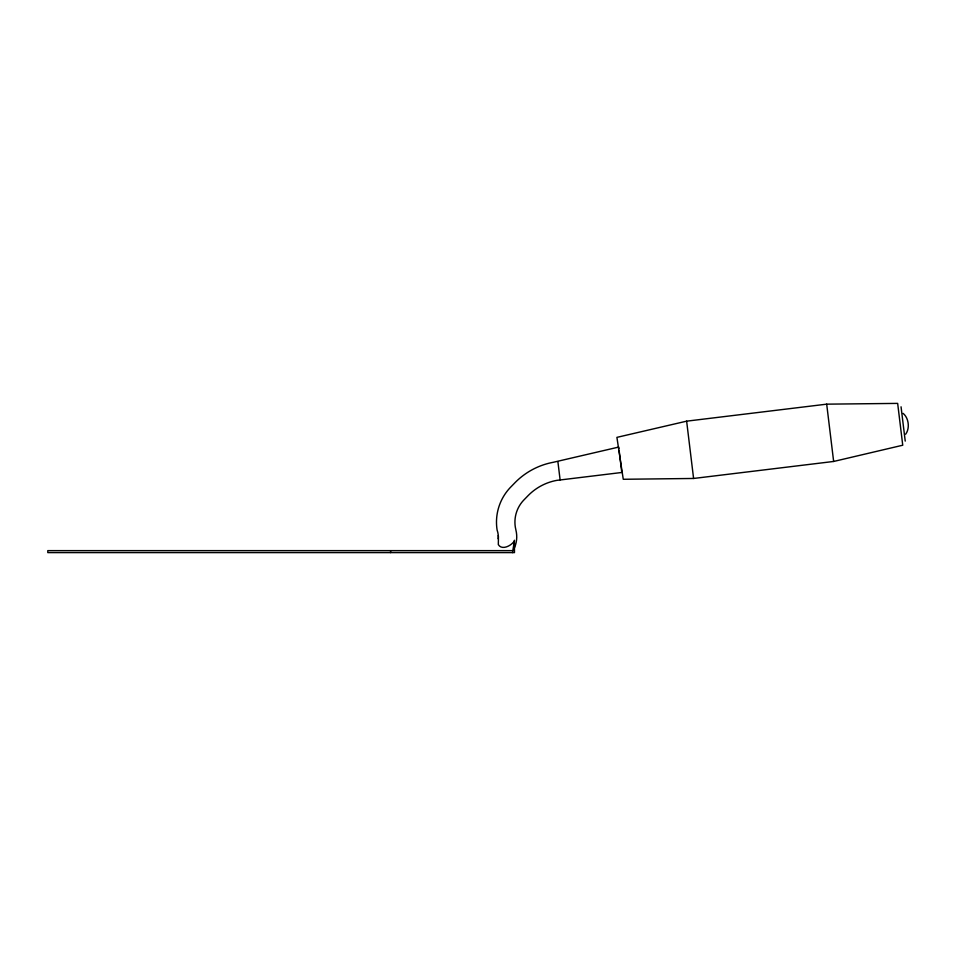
<?xml version="1.0" encoding="UTF-8"?>
<svg xmlns="http://www.w3.org/2000/svg" width="956" height="956" viewBox="0 0 956 956"><rect width="100%" height="100%" fill="white"/><g stroke="black" fill="none" stroke-linecap="round" stroke-linejoin="round"><path stroke-width="1.43" d="M514.447 540.248L512.535 552.604M513.659 549.545L514.71 547.25A27.855 27.855 0 0 0 516.395 532.444L515.32 527.15A31.954 31.954 0 0 1 523.41 500.466L528.417 495.316A53.584 53.584 0 0 1 556.75 480.378L621.806 472.479L619.165 450.79M905.667 434.203C910.04 428.312 908.798 418.071 903.133 413.386M512.535 550.632L47.8 550.632L47.8 552.604L514.483 552.604L514.364 541C511.317 545.768 501.876 550.656 498.315 544.597C498.351 539.758 498.865 534.774 497.108 530.042A50.381 50.381 0 0 1 509.871 487.966L515.356 482.326A71.999 71.999 0 0 1 553.428 462.262L618.723 447.073L618.926 448.77M833.644 461.461L902.739 445.221L897.66 403.396L826.689 404.161L686.635 421.166L616.907 437.37L623.264 479.279L693.59 478.466L833.644 461.461L826.689 404.161M498.231 535.599L498.351 536.173A9.417 9.417 0 0 1 498.112 538.706M901.054 406.802L905.224 441.098M686.635 421.166L693.59 478.466M557.886 461.581L560.108 479.864M390.61 550.632L390.61 552.604"/></g></svg>
